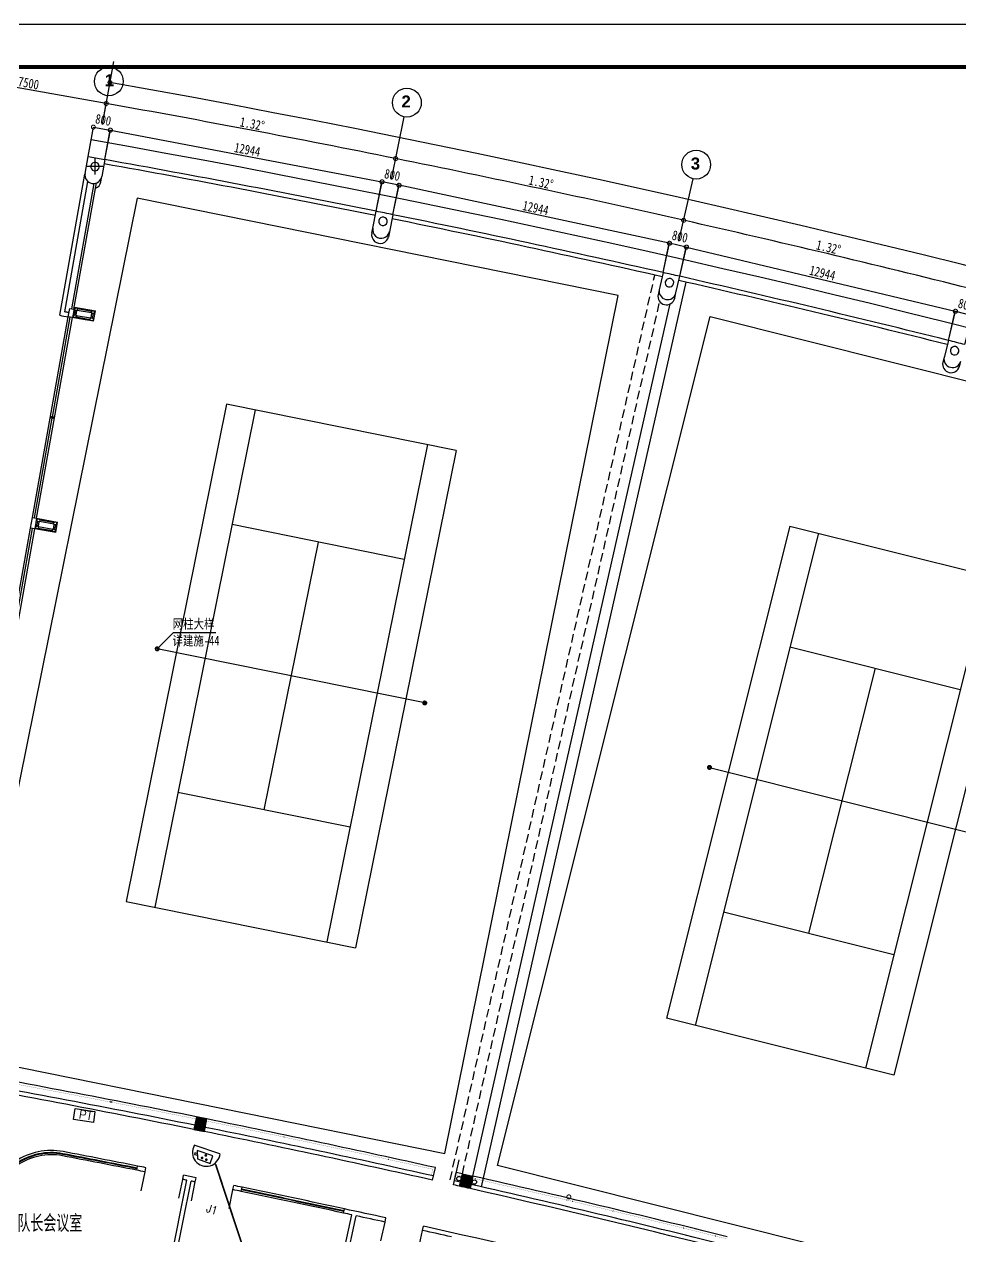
# Model space of a CAD drawing. Extents: x 23317406 to 24383751, y 42324270 to 43451021.
# Drawn here: x 23951936 to 23995823, y 43394221 to 43451021 of the extents above; entities that cross this region are included whole.
import ezdxf

# ---------------------------------------------------------------- set-up
doc = ezdxf.new("R2010")
doc.units = 0
doc.header["$MEASUREMENT"] = 0
doc.linetypes.add('DASHED', pattern=[0.75, 0.5, -0.25])
doc.linetypes.add('T-BW-SF$0$DOT2', pattern=[3.175, 0, -3.175])
doc.layers.get('0').update_dxf_attribs({"linetype": 'CONTINUOUS'})
doc.layers.get('DEFPOINTS').update_dxf_attribs({"linetype": 'CONTINUOUS'})
for name, color, linetype in [('FRAME', 7, 'CONTINUOUS'), ('WZ', 7, 'CONTINUOUS'), ('场地', 5, 'CONTINUOUS'), ('墙', 7, 'CONTINUOUS'), ('散水', 9, 'CONTINUOUS'), ('柱填充', 8, 'CONTINUOUS'), ('柱形', 7, 'CONTINUOUS'), ('标注', 7, 'CONTINUOUS'), ('汉字', 7, 'CONTINUOUS'), ('监控管线', 11, 'CONTINUOUS'), ('监控设备', 1, 'CONTINUOUS'), ('辅助件', 9, 'CONTINUOUS'), ('钢', 4, 'CONTINUOUS'), ('门禁管线', 6, 'CONTINUOUS'), ('门窗', 7, 'CONTINUOUS')]:
    doc.layers.add(name, color=color, linetype=linetype)
doc.styles.add('HZ', font='txt.shx', dxfattribs={"bigfont": 'hztxt.shx'})
doc.styles.add('HZTXT', font='txt', dxfattribs={"width": 0.9, "bigfont": 'HZTXT'})
doc.styles.add('KSHZ', font='ROMANS.shx', dxfattribs={"height": 800, "bigfont": 'dfhz.shx'})
doc.styles.add('Q1', font='SimSun.ttf', dxfattribs={"width": 0.8, "height": 450})
doc.styles.add('Q200', font='SimSun.ttf', dxfattribs={"width": 0.8, "height": 450})
doc.styles.add('T-SG-01$0$Arial', font='ARIALBD.TTF')
doc.linetypes.add('BATTING', pattern='A,0.00254,-2.54,[134,ltypeshp.shx,S=2.54,R=0,X=-2.54,Y=0],-5.08,[134,ltypeshp.shx,S=2.54,R=180,X=2.54,Y=0],-2.54', length=10.16254)
doc.dimstyles.new('Q2', dxfattribs={"dimscale": 150, "dimtxt": 2.5, "dimasz": 2.5, "dimexe": 0, "dimexo": 0, "dimgap": 0.5, "dimtad": 1, "dimdec": 4, "dimdsep": 46, "dimtxsty": 'Q200', "dimblk1": 'DOTSMALL', "dimblk2": 'DOTSMALL', "dimsah": 1, "dimcen": 2.5, "dimadec": 0, "dimazin": 0, "dimtfac": 1, "dimtdec": 3, "dimtmove": 2, "dimatfit": 3, "dimldrblk": 'DOTSMALL', "dimfxl": 1, "dimtolj": 1, "dimtzin": 10, "dimarcsym": 0})

# ---------------------------------------------------------------- blocks, each defined once
blk = doc.blocks.new('_DOTSMALL')
at = {"color": 0, "linetype": 'ByBlock', "const_width": 0.5}
blk.add_lwpolyline([(-0.0625, 0, 1), (0.0625, 0, 1)], format="xyb", close=True, dxfattribs=at)
blk = doc.blocks.new('*D79')
at = {"color": 0, "linetype": 'ByBlock'}
blk.add_arc((23850579, 42857443), 599173, 75.92798, 77.24798, dxfattribs=at)
at = {"layer": 'DEFPOINTS', "color": 0, "linetype": 'ByBlock'}
for p in [(23983056, 43442812), (23982614, 43440861), (23996749, 43440575), (23991795, 43439736), (23996019, 43437665)]:
    blk.add_point(p, dxfattribs=at)
at = {"color": 0, "linetype": 'ByBlock', "xscale": 375, "yscale": 375, "zscale": 375}
for p, rotation in [((23982835, 43441836), 167.2479804353925), ((23996262, 43438635), 345.9279804354297)]:
    blk.add_blockref('_DOTSMALL', p, dxfattribs=dict(at, rotation=rotation))
at = {"color": 0, "linetype": 'ByBlock', "insert": (23989627, 43440566), "char_height": 450, "attachment_point": 5, "rotation": 346.588, "style": 'Q200'}
blk.add_mtext('\\A1;1.32°', dxfattribs=at)
blk = doc.blocks.new('*D78')
at = {"color": 0, "linetype": 'ByBlock'}
blk.add_arc((23850579, 42857443), 599173, 77.24798, 78.56798, dxfattribs=at)
at = {"layer": 'DEFPOINTS', "color": 0, "linetype": 'ByBlock'}
for p in [(23969734, 43446688), (23969139, 43443748), (23978343, 43442835), (23983056, 43442812), (23982614, 43440861)]:
    blk.add_point(p, dxfattribs=at)
at = {"color": 0, "linetype": 'ByBlock', "xscale": 375, "yscale": 375, "zscale": 375}
for p, rotation in [((23969338, 43444728), 168.5679804356197), ((23982835, 43441836), 347.2479804356426)]:
    blk.add_blockref('_DOTSMALL', p, dxfattribs=dict(at, rotation=rotation))
at = {"color": 0, "linetype": 'ByBlock', "insert": (23976158, 43443614), "char_height": 450, "attachment_point": 5, "rotation": 347.908, "style": 'Q200'}
blk.add_mtext('\\A1;1.32°', dxfattribs=at)
blk = doc.blocks.new('*D77')
at = {"color": 0, "linetype": 'ByBlock'}
blk.add_arc((23850579, 42857443), 599173, 78.56798, 79.88798, dxfattribs=at)
at = {"layer": 'DEFPOINTS', "color": 0, "linetype": 'ByBlock'}
for p in [(23955953, 43448292), (23969734, 43446688), (23955602, 43446323), (23964824, 43445623), (23969139, 43443748)]:
    blk.add_point(p, dxfattribs=at)
at = {"color": 0, "linetype": 'ByBlock', "xscale": 375, "yscale": 375, "zscale": 375}
for p, rotation in [((23955777, 43447308), 169.8879804351363), ((23969338, 43444728), 348.5679804352479)]:
    blk.add_blockref('_DOTSMALL', p, dxfattribs=dict(at, rotation=rotation))
at = {"color": 0, "linetype": 'ByBlock', "insert": (23962621, 43446352), "char_height": 450, "attachment_point": 5, "rotation": 349.228, "style": 'Q200'}
blk.add_mtext('\\A1;1.32°', dxfattribs=at)
blk = doc.blocks.new('*D76')
at = {"color": 0, "linetype": 'ByBlock'}
blk.add_arc((23850579, 42857443), 600173, 68.00798, 79.88798, dxfattribs=at)
at = {"layer": 'DEFPOINTS', "color": 0, "linetype": 'ByBlock'}
for p in [(23956128, 43449277), (23955602, 43446323), (24036361, 43428137), (24075704, 43414872), (24074581, 43412090)]:
    blk.add_point(p, dxfattribs=at)
at = {"color": 0, "linetype": 'ByBlock', "xscale": 375, "yscale": 375, "zscale": 375}
for p, rotation in [((23955953, 43448292), 169.8879804353845), ((24075330, 43413944), 338.0079804355908)]:
    blk.add_blockref('_DOTSMALL', p, dxfattribs=dict(at, rotation=rotation))
at = {"color": 0, "linetype": 'ByBlock', "insert": (24016615, 43434503), "char_height": 450, "attachment_point": 5, "rotation": 343.948, "style": 'Q200'}
blk.add_mtext('\\A1;11.88°', dxfattribs=at)
blk = doc.blocks.new('*D53')
at = {"color": 0, "linetype": 'ByBlock'}
for p, q in [((23948218, 43447640), (23948394, 43448625)), ((23955777, 43447308), (23948394, 43448625)), ((23955602, 43446323), (23955777, 43447308))]:
    blk.add_line(p, q, dxfattribs=at)
at = {"layer": 'DEFPOINTS', "color": 0, "linetype": 'ByBlock'}
for p in [(23948394, 43448625), (23948218, 43447640), (23955602, 43446323)]:
    blk.add_point(p, dxfattribs=at)
at = {"color": 0, "linetype": 'ByBlock', "xscale": 375, "yscale": 375, "zscale": 375}
for p, rotation in [((23948394, 43448625), 169.8879804354521), ((23955777, 43447308), 349.8879804354521)]:
    blk.add_blockref('_DOTSMALL', p, dxfattribs=dict(at, rotation=rotation))
at = {"color": 0, "linetype": 'ByBlock', "insert": (23952138, 43448262), "char_height": 450, "attachment_point": 5, "rotation": 349.888, "style": 'Q200'}
blk.add_mtext('\\A1;7500', dxfattribs=at)
blk = doc.blocks.new('M100')
at = {"layer": '门窗'}
blk.add_line((0, 1000), (0, 0), dxfattribs=at)
blk = doc.blocks.new('A$C47E739BA')
at = {"layer": '门窗', "yscale": 0.9, "zscale": 0.9}
for p, xscale, rotation in [((176, 1235), -0.9, 168.7031675061246), ((1941, 882), 0.9, 168.6825286607848)]:
    blk.add_blockref('M100', p, dxfattribs=dict(at, xscale=xscale, rotation=rotation))
blk = doc.blocks.new('A$C66B66A08')
at = {"layer": '门窗', "yscale": 0.9, "zscale": 0.9}
for p, xscale, rotation in [((195, 1268), -0.9, 167.5069489461054), ((1952, 879), 0.9, 167.4863101007656)]:
    blk.add_blockref('M100', p, dxfattribs=dict(at, xscale=xscale, rotation=rotation))
blk = doc.blocks.new('*D43')
at = {"color": 0, "linetype": 'ByBlock'}
for p, q in [((23954927, 43444819), (23955174, 43446202)), ((23955174, 43446202), (23955962, 43446062)), ((23955715, 43444678), (23955962, 43446062))]:
    blk.add_line(p, q, dxfattribs=at)
at = {"layer": 'DEFPOINTS', "color": 0, "linetype": 'ByBlock'}
for p in [(23955962, 43446062), (23954927, 43444819), (23955715, 43444678)]:
    blk.add_point(p, dxfattribs=at)
at = {"color": 0, "linetype": 'ByBlock', "xscale": 375, "yscale": 375, "zscale": 375}
for p, rotation in [((23955174, 43446202), 169.8783762802182), ((23955962, 43446062), 349.8783762802183)]:
    blk.add_blockref('_DOTSMALL', p, dxfattribs=dict(at, rotation=rotation))
at = {"color": 0, "linetype": 'ByBlock', "insert": (23955640, 43446538), "char_height": 450, "attachment_point": 5, "rotation": 349.8784, "style": 'Q200'}
blk.add_mtext('\\A1;800', dxfattribs=at)
blk = doc.blocks.new('*D42')
at = {"color": 0, "linetype": 'ByBlock'}
for p, q in [((23955715, 43444678), (23955977, 43446059)), ((23955977, 43446059), (23968693, 43443640)), ((23968431, 43442259), (23968693, 43443640))]:
    blk.add_line(p, q, dxfattribs=at)
at = {"layer": 'DEFPOINTS', "color": 0, "linetype": 'ByBlock'}
for p in [(23955715, 43444678), (23968693, 43443640), (23968431, 43442259)]:
    blk.add_point(p, dxfattribs=at)
at = {"color": 0, "linetype": 'ByBlock', "xscale": 375, "yscale": 375, "zscale": 375}
for p, rotation in [((23955977, 43446059), 169.2281256131461), ((23968693, 43443640), 349.2281256131461)]:
    blk.add_blockref('_DOTSMALL', p, dxfattribs=dict(at, rotation=rotation))
at = {"color": 0, "linetype": 'ByBlock', "insert": (23962391, 43445144), "char_height": 450, "attachment_point": 5, "rotation": 349.2281, "style": 'Q200'}
blk.add_mtext('\\A1;12944', dxfattribs=at)
blk = doc.blocks.new('*D41')
at = {"color": 0, "linetype": 'ByBlock'}
for p, q in [((23968431, 43442259), (23968709, 43443637)), ((23969493, 43443478), (23968709, 43443637)), ((23969215, 43442100), (23969493, 43443478))]:
    blk.add_line(p, q, dxfattribs=at)
at = {"layer": 'DEFPOINTS', "color": 0, "linetype": 'ByBlock'}
for p in [(23968709, 43443637), (23968431, 43442259), (23969215, 43442100)]:
    blk.add_point(p, dxfattribs=at)
at = {"color": 0, "linetype": 'ByBlock', "xscale": 375, "yscale": 375, "zscale": 375}
for p, rotation in [((23968709, 43443637), 168.577543498092), ((23969493, 43443478), 348.577543498092)]:
    blk.add_blockref('_DOTSMALL', p, dxfattribs=dict(at, rotation=rotation))
at = {"color": 0, "linetype": 'ByBlock', "insert": (23969183, 43443962), "char_height": 450, "attachment_point": 5, "rotation": 348.5775, "style": 'Q200'}
blk.add_mtext('\\A1;800', dxfattribs=at)
blk = doc.blocks.new('*D40')
at = {"color": 0, "linetype": 'ByBlock'}
for p, q in [((23981871, 43439389), (23982181, 43440760)), ((23982961, 43440583), (23982181, 43440760)), ((23982651, 43439212), (23982961, 43440583))]:
    blk.add_line(p, q, dxfattribs=at)
at = {"layer": 'DEFPOINTS', "color": 0, "linetype": 'ByBlock'}
for p in [(23982181, 43440760), (23981871, 43439389), (23982651, 43439212)]:
    blk.add_point(p, dxfattribs=at)
at = {"color": 0, "linetype": 'ByBlock', "xscale": 375, "yscale": 375, "zscale": 375}
for p, rotation in [((23982181, 43440760), 167.2575845904069), ((23982961, 43440583), 347.2575845904069)]:
    blk.add_blockref('_DOTSMALL', p, dxfattribs=dict(at, rotation=rotation))
at = {"color": 0, "linetype": 'ByBlock', "insert": (23982662, 43441074), "char_height": 450, "attachment_point": 5, "rotation": 347.2576, "style": 'Q200'}
blk.add_mtext('\\A1;800', dxfattribs=at)
blk = doc.blocks.new('*D39')
at = {"color": 0, "linetype": 'ByBlock'}
for p, q in [((23969214, 43442101), (23969508, 43443475)), ((23982166, 43440763), (23969508, 43443475)), ((23981871, 43439389), (23982166, 43440763))]:
    blk.add_line(p, q, dxfattribs=at)
at = {"layer": 'DEFPOINTS', "color": 0, "linetype": 'ByBlock'}
for p in [(23969508, 43443475), (23969214, 43442101), (23981871, 43439389)]:
    blk.add_point(p, dxfattribs=at)
at = {"color": 0, "linetype": 'ByBlock', "xscale": 375, "yscale": 375, "zscale": 375}
for p, rotation in [((23969508, 43443475), 167.9078352578401), ((23982166, 43440763), 347.9078352578401)]:
    blk.add_blockref('_DOTSMALL', p, dxfattribs=dict(at, rotation=rotation))
at = {"color": 0, "linetype": 'ByBlock', "insert": (23975900, 43442413), "char_height": 450, "attachment_point": 5, "rotation": 347.9078, "style": 'Q200'}
blk.add_mtext('\\A1;12944', dxfattribs=at)
blk = doc.blocks.new('*D38')
at = {"color": 0, "linetype": 'ByBlock'}
for p, q in [((23982651, 43439212), (23982977, 43440580)), ((23982977, 43440580), (23995568, 43437577)), ((23995242, 43436210), (23995568, 43437577))]:
    blk.add_line(p, q, dxfattribs=at)
at = {"layer": 'DEFPOINTS', "color": 0, "linetype": 'ByBlock'}
for p in [(23982651, 43439212), (23995568, 43437577), (23995242, 43436210)]:
    blk.add_point(p, dxfattribs=at)
at = {"color": 0, "linetype": 'ByBlock', "xscale": 375, "yscale": 375, "zscale": 375}
for p, rotation in [((23982977, 43440580), 166.5879804240875), ((23995568, 43437577), 346.5879804240875)]:
    blk.add_blockref('_DOTSMALL', p, dxfattribs=dict(at, rotation=rotation))
at = {"color": 0, "linetype": 'ByBlock', "insert": (23989342, 43439370), "char_height": 450, "attachment_point": 5, "rotation": 346.588, "style": 'Q200'}
blk.add_mtext('\\A1;12944', dxfattribs=at)
blk = doc.blocks.new('*D37')
at = {"color": 0, "linetype": 'ByBlock'}
for p, q in [((23995242, 43436210), (23995583, 43437574)), ((23995583, 43437574), (23996359, 43437379)), ((23996018, 43436016), (23996359, 43437379))]:
    blk.add_line(p, q, dxfattribs=at)
at = {"layer": 'DEFPOINTS', "color": 0, "linetype": 'ByBlock'}
for p in [(23996359, 43437379), (23995242, 43436210), (23996018, 43436016)]:
    blk.add_point(p, dxfattribs=at)
at = {"color": 0, "linetype": 'ByBlock', "xscale": 375, "yscale": 375, "zscale": 375}
for p, rotation in [((23995583, 43437574), 165.9279804354741), ((23996359, 43437379), 345.9279804354741)]:
    blk.add_blockref('_DOTSMALL', p, dxfattribs=dict(at, rotation=rotation))
at = {"color": 0, "linetype": 'ByBlock', "insert": (23996072, 43437877), "char_height": 450, "attachment_point": 5, "rotation": 345.928, "style": 'Q200'}
blk.add_mtext('\\A1;800', dxfattribs=at)
blk = doc.blocks.new('A$C55291F3B')
at = {"layer": 'WZ'}
for p, q in [((1282, 582), (78, 983)), ((111, 632), (96, 555)), ((223, 601), (111, 632)), ((219, 743), (228, 340)), ((952, 486), (219, 743)), ((96, 555), (227, 520)), ((228, 340), (834, 122)), ((834, 122), (957, 487))]:
    blk.add_line(p, q, dxfattribs=at)
at = {"layer": 'WZ', "const_width": 63.8}
for points in [[(655, 500, 1), (592, 512, 1)], [(480, 384, 1), (417, 395, 1)], [(680, 300, 1), (616, 311, 1)]]:
    blk.add_lwpolyline(points, format="xyb", close=True, dxfattribs=at)
at = {"layer": 'WZ'}
blk.add_arc((644, 646), 650, 149.9091, 354.3172, dxfattribs=at)
blk = doc.blocks.new('A$C62181696')
at = {"layer": '监控管线'}
blk.add_lwpolyline([(0, 519), (936, 519), (936, 3), (0, 3)], close=True, dxfattribs=at)
at = {"layer": '门禁管线', "color": 6, "style": 'HZ'}
blk.add_text('PT', height=400, rotation=359.4412, dxfattribs=at).set_placement((206, 91, -121))
blk = doc.blocks.new('A$C28D63360')
at = {"layer": '监控管线'}
blk.add_blockref('A$C62181696', (0, 0), dxfattribs=at)

msp = doc.modelspace()

# ---------------------------------------------------------------- hatches: boundary and pattern name
at = {"layer": '柱填充'}
for points in [[(23960376.0754, 43399149.94232), (23960494.97113, 43399738.04419), (23960004.88532, 43399837.1194), (23959885.98959, 43399249.01754)], [(23972338.21967, 43396587.22347), (23972825.88078, 43396476.83035), (23972958.34708, 43397062.02491), (23972470.68597, 43397172.41803)]]:
    msp.add_hatch(color=256, dxfattribs=at).paths.add_polyline_path(points)

# ---------------------------------------------------------------- linework, layer by layer
for p, q in [((23955601.70329, 43446323.45964), (23956128.42305, 43449276.85875)), ((23969139.4746, 43443747.84277), (23969734.09, 43446688.32445)), ((23955625.55679, 43444354.5269), (23954875.55679, 43444354.5269)), ((23955250.55679, 43444729.5269), (23955250.55679, 43443979.5269)), ((23982614.32068, 43440861.04912), (23983276.51612, 43443787.05274))]:
    msp.add_line(p, q)
at = {"color": 2}
for centre in [(23955899.20403, 43448345.09657), (23969867.87846, 43447349.93283), (23983425.51009, 43444445.40356)]:
    msp.add_circle(centre, 675, dxfattribs=at)
at = {"layer": 'DEFPOINTS', "color": 0, "linetype": 'ByBlock'}
msp.add_point((23962439.82783, 43443026.83303), dxfattribs=at)
at = {"layer": 'FRAME'}
msp.add_lwpolyline([(23899660.94955, 43282820.72709), (23899660.94955, 43451020.72709), (24137460.94955, 43451020.72709), (24137460.94955, 43282820.72709)], close=True, dxfattribs=at)
at = {"layer": 'FRAME', "const_width": 180}
msp.add_lwpolyline([(23904660.94955, 43284820.72709), (23904660.94955, 43449020.72709), (24135460.94955, 43449020.72709), (24135460.94955, 43284820.72709)], close=True, dxfattribs=at)
at = {"layer": '场地'}
for p, q in [((23957228.68168, 43442866.31797), (23949102.27131, 43402679.73496)), ((23979772.37459, 43438307.59996), (23957228.68168, 43442866.31797)), ((23971645.96422, 43398121.01695), (23979772.37459, 43438307.59996)), ((23974111.08733, 43397563.1252), (23984079.88247, 43437332.75083)), ((23984079.88247, 43437332.75083), (24006389.67247, 43431740.4999)), ((23961416.56521, 43433230.08043), (23956705.22925, 43409931.66388)), ((23962759.38518, 43432958.5394), (23958048.04922, 43409660.12285)), ((23972168.92657, 43431055.77014), (23961416.56521, 43433230.08043)), ((23970826.1066, 43431327.31117), (23966114.77064, 43408028.89463)), ((23972168.92657, 43431055.77014), (23967457.59061, 43407757.3536)), ((23969738.95146, 43425951.13049), (23961672.23004, 43427582.35872)), ((23987819.95736, 43427513.72352), (23982040.48759, 43404457.04056)), ((23989148.84485, 43427180.61988), (23983369.37508, 43404123.93692)), ((23987819.95736, 43427513.72352), (23998460.7572, 43424846.46296)), ((23965705.59075, 43426766.7446), (23963168.56507, 43414220.68942)), ((23997131.86971, 43425179.56661), (23991352.39993, 43402122.88365)), ((23998460.7572, 43424846.46296), (23992681.28742, 43401789.78)), ((23970705.2047, 43419226.1952), (23958168.95112, 43421761.23882)), ((23987815.21457, 43421860.21996), (23995798.23943, 43419859.16669)), ((23991806.727, 43420859.69332), (23988694.51778, 43408443.8102)), ((23984047.53078, 43416206.64066), (23996453.714, 43413096.86286)), ((23967201.92578, 43413405.07531), (23959135.20436, 43415036.30353)), ((23956705.22925, 43409931.66388), (23967457.59061, 43407757.3536)), ((23984703.00536, 43409444.33683), (23992686.03021, 43407443.28356)), ((23992681.28742, 43401789.78), (23982040.48759, 43404457.04056)), ((23949102.27131, 43402679.73496), (23971645.47414, 43398121.11605)), ((23996420.87732, 43391970.87426), (23974111.57232, 43397563.00363))]:
    msp.add_line(p, q, dxfattribs=at)
at = {"layer": '墙'}
for p, q in [((23953601.39764, 43437385.68795), (23954781.98369, 43444005.41645)), ((23953833.42345, 43437547.56687), (23954922.60207, 43443654.75977)), ((23954163.87801, 43437691.78818), (23955210.8909, 43443562.55127)), ((23954262.32465, 43437674.23086), (23955316.56531, 43443585.52123)), ((23957204.28301, 43397337.01784), (23957243.03326, 43397533.22798)), ((23957596.60384, 43397259.38886), (23957635.49667, 43397455.57079)), ((23959361.34815, 43396906.53052), (23959400.88233, 43397102.58421)), ((23971070.09694, 43396872.04506), (23971200.89474, 43397457.61481)), ((23972045.67245, 43396653.20571), (23972177.52928, 43397238.53791)), ((23958308.65181, 43390691.97435), (23959557.34123, 43396866.97152)), ((23958504.68171, 43390652.32239), (23959753.37334, 43396827.33049)), ((23959949.33762, 43396787.62905), (23959989.08549, 43396983.63953)), ((23961712.5266, 43396427.0793), (23961752.91525, 43396622.95874)), ((23962104.18497, 43396346.17435), (23962144.71595, 43396542.02439)), ((23966900.52581, 43395331.27621), (23966942.7999, 43395526.75741)), ((23965444.72222, 43386744.84662), (23967291.36875, 43395246.60521)), ((23966595.32694, 43391099.85631), (23967486.81148, 43395204.15356)), ((23968843.16506, 43394907.49282), (23968886.14515, 43395102.82001)), ((23970600.15569, 43394517.86892), (23970643.7743, 43394713.05451))]:
    msp.add_line(p, q, dxfattribs=at)
for points in [[(23954785.75928, 43444031.55082), (23954926.99954, 43444818.54275), (23955714.57264, 43444678.08415), (23955574.21758, 43443891.09165)], [(23968272.19621, 43441474.90647), (23968430.79542, 43442259.20851)], [(23969214.92387, 43442100.64441), (23969051.13005, 43441290.65409)], [(23981871.11231, 43439389.23165), (23981688.70219, 43438583.22961)], [(23982474.7547, 43438432.20539), (23982651.37981, 43439212.64563)], [(23995241.75077, 43436210.41037), (23995040.82232, 43435408.82413)]]:
    msp.add_lwpolyline(points, dxfattribs=at)
msp.add_lwpolyline([(23982651.28359, 43439212.22113, 0.0001676242), (23981871.01596, 43439388.80658, 0.0003352484)], format="xyb", dxfattribs=at)
for centre, radius, start, end in [((23850578.58196, 42857442.58139), 596372.67138, 78.6063681064, 79.84955091881), ((23850578.58196, 42857442.58139), 596572.67138, 78.6063552003, 79.84956381081), ((23955179.54577, 43443961.32124), 400, 169.88793859, 349.88793859), ((23850578.58196, 42857442.58139), 596572.67138, 78.52952197042, 78.60635523692), ((23850578.58196, 42857442.58139), 596572.67138, 77.28639706011, 78.52952197042), ((23968665.14918, 43441395.62442), 400, 168.567980435, 348.567980436), ((23850578.58196, 42857442.58139), 596372.67138, 77.2864099521, 78.52950907304), ((23850578.58196, 42857442.58139), 596572.67138, 75.96639706003, 77.20956378814), ((23982083.8102, 43438520.86249), 400, 167.24793859, 347.24793859), ((23850578.58196, 42857442.58139), 596372.67138, 75.9664099521, 77.20955091874), ((23882287.4768, 43035501.49576), 408362.41964, 79.8815204437, 79.9095816844), ((24269046.64925, 45209633.67165), 1800102.39222, 259.90752675408, 259.92025842662), ((23850578.58196, 42857442.58139), 596572.67138, 75.88956380217, 75.96639706867), ((23995434.38883, 43435337.37202), 400, 165.927980435, 345.927980435), ((23850578.58196, 42857442.58139), 552922.67138, 78.5938878522, 79.8620602055), ((23850578.58196, 42857442.58139), 553322.67138, 78.5938878522, 79.8620602055), ((23850578.58196, 42857442.58139), 552722.67138, 78.5938962625, 79.8620586455), ((23850578.58196, 42857442.58139), 552922.67138, 77.408624861, 78.542076103), ((23850578.58196, 42857442.58139), 553322.67138, 77.408624861, 78.542076103), ((23850578.58196, 42857442.58139), 552722.67138, 77.408624861, 78.5426246497), ((23850578.58196, 42857442.58139), 550322.67138, 78.7865784825, 78.8282161457), ((23850578.58196, 42857442.58139), 550522.67138, 78.7865784825, 78.8282161457), ((23850578.58196, 42857442.58139), 550522.67138, 78.5367521904, 78.5992086805), ((23850578.58196, 42857442.58139), 553322.67138, 77.2738847678, 77.3049826078), ((23850578.58196, 42857442.58139), 553322.67138, 75.9538847678, 77.2220730186), ((23850578.58196, 42857442.58139), 550322.67138, 78.5783917419, 78.5992086805), ((23850578.58196, 42857442.58139), 550322.67138, 78.5367521904, 78.557569129), ((23850578.58196, 42857442.58139), 550522.67138, 78.3077447252, 78.3493823884), ((23850578.58196, 42857442.58139), 552722.67138, 77.2220646083, 77.3049826078), ((23850578.58196, 42857442.58139), 552922.67138, 77.2738847678, 77.3049826078), ((23850578.58196, 42857442.58139), 552922.67138, 75.9538847678, 77.2220730186), ((23850578.58196, 42857442.58139), 550322.67138, 78.3077447251, 78.3493823884), ((23850578.58196, 42857442.58139), 552722.67138, 74.768624861, 77.2220646083), ((23850578.58196, 42857442.58139), 550522.67138, 77.590313713, 77.7973245206), ((23850578.58196, 42857442.58139), 550322.67138, 77.7556887454, 77.7973245206), ((23850578.58196, 42857442.58139), 550322.67138, 77.590313713, 77.7348661325), ((23850578.58196, 42857442.58139), 550322.67138, 77.2583917419, 77.4029441614), ((23850578.58196, 42857442.58139), 550522.67138, 75.3235079827, 77.4029441614)]:
    msp.add_arc(centre, radius, start, end, dxfattribs=at)
at = {"layer": '散水'}
msp.add_line((23954926.99954, 43444818.54275), (23955067.43463, 43445605.98401), dxfattribs=at)
msp.add_arc((23850578.58196, 42857442.58139), 597372.67138, 69.0155238545, 79.92634562127, dxfattribs=at)
at = {"layer": '柱填充', "linetype": 'T-BW-SF$0$DOT2', "ltscale": 10}
for p, q in [((23971016.09927, 43397089.02579), (23971081.49817, 43397381.81067)), ((23972187.17811, 43396826.33149), (23972253.10652, 43397118.99759))]:
    msp.add_line(p, q, dxfattribs=at)
for start, end in [(78.5938878522, 79.8620602055), (77.4189815913, 78.542076103), (77.2738847678, 77.2946258775), (75.9538847678, 77.2220730186)]:
    msp.add_arc((23850578.58196, 42857442.58139), 553222.67138, start, end, dxfattribs=at)
at = {"layer": '柱形'}
for p, q in [((23953995.13814, 43437315.65065), (23954065.52306, 43437709.40941)), ((23954065.52306, 43437709.40941), (23954266.23454, 43437673.53196)), ((23954283.79187, 43437771.9786), (23954196.00523, 43437279.74538)), ((23954283.79187, 43437771.9786), (23955268.63981, 43437595.93567)), ((23954323.08582, 43437622.09002), (23954284.67803, 43437406.73163)), ((23954391.99846, 43437609.79989), (23954353.59068, 43437394.4415)), ((23954421.70291, 43437630.50401), (23955090.1564, 43437511.01703)), ((23954434.02027, 43437699.4118), (23955102.47376, 43437579.92481)), ((23955071.92635, 43437266.08348), (23955110.78028, 43437481.36228)), ((23955140.81339, 43437253.65061), (23955179.66731, 43437468.92941)), ((23955179.83351, 43437103.88471), (23955268.63981, 43437595.93567)), ((23954881.09535, 43437157.28457), (23953995.13814, 43437315.65065)), ((23955179.83351, 43437103.88471), (23954196.00523, 43437279.74538)), ((23955029.76812, 43437176.42238), (23954362.008, 43437295.78542)), ((23955042.08548, 43437245.33016), (23954374.32536, 43437364.69321)), ((23952230.71072, 43427421.78314), (23952318.49735, 43427914.01636)), ((23952318.49735, 43427914.01636), (23952515.37675, 43427878.82389)), ((23952515.37675, 43427878.82389), (23952427.59012, 43427386.59067)), ((23952515.37675, 43427878.82389), (23953500.22469, 43427702.78096)), ((23952653.2878, 43427737.34931), (23953321.74128, 43427617.86232)), ((23952665.60516, 43427806.25709), (23953334.05865, 43427686.7701)), ((23952427.59012, 43427386.59067), (23952230.71072, 43427421.78314)), ((23953411.4184, 43427210.73), (23952427.59012, 43427386.59067)), ((23952554.6707, 43427728.93531), (23952516.26292, 43427513.57692)), ((23952623.58335, 43427716.64518), (23952585.17556, 43427501.28679)), ((23953261.35301, 43427283.26767), (23952593.59289, 43427402.63071)), ((23953273.67037, 43427352.17545), (23952605.91025, 43427471.5385)), ((23953303.51124, 43427372.92877), (23953342.36516, 43427588.20757)), ((23953372.39827, 43427360.4959), (23953411.2522, 43427575.77471)), ((23953411.4184, 43427210.73), (23953500.22469, 43427702.78096)), ((23960004.88532, 43399837.1194), (23959885.98959, 43399249.01754)), ((23960494.97113, 43399738.04419), (23960004.88532, 43399837.1194)), ((23960376.0754, 43399149.94232), (23960494.97113, 43399738.04419)), ((23959885.98959, 43399249.01754), (23960376.0754, 43399149.94232)), ((23972338.21967, 43396587.22347), (23972470.68597, 43397172.41803)), ((23972470.68597, 43397172.41803), (23972958.34708, 43397062.02491)), ((23972958.34708, 43397062.02491), (23972825.88078, 43396476.83035)), ((23972343.47806, 43396586.03311), (23972338.21967, 43396587.22347))]:
    msp.add_line(p, q, dxfattribs=at)
for centre in [(23954308.38319, 43437340.94942), (23954368.1857, 43437675.62505), (23955155.99097, 43437534.80377), (23955095.60269, 43437200.20912), (23952599.77059, 43427782.47035), (23952540.07568, 43427447.75175), (23953327.18758, 43427307.05441), (23953387.57586, 43427641.64906)]:
    msp.add_circle(centre, 70, dxfattribs=at)
at = {"layer": '柱形', "linetype": 'DASHED'}
for centre, radius in [((23958168.95112, 43421761.23882), 80), ((23958168.95112, 43421761.23882), 50), ((23970705.2047, 43419226.1952), 80), ((23970705.2047, 43419226.1952), 50), ((23984047.53078, 43416206.64066), 80), ((23984047.53078, 43416206.64066), 50)]:
    msp.add_circle(centre, radius, dxfattribs=at)
at = {"layer": '柱形'}
for centre, start, end in [((23955250.55679, 43444354.5269), 79.887980435, 259.887980435), ((23955250.55679, 43444354.5269), 259.887980435, 79.887980435), ((23968743.57759, 43441787.86223), 78.567980435, 258.567980435), ((23968743.57759, 43441787.86223), 78.567980435, 258.567980435), ((23968743.57759, 43441787.86223), 258.567980435, 78.567980435), ((23968743.57759, 43441787.86223), 258.567980435, 78.567980435), ((23982172.85705, 43438910.38004), 77.247980435, 257.247980436), ((23982172.85705, 43438910.38004), 77.247980435, 257.247980436), ((23982172.85705, 43438910.38004), 257.247980436, 77.247980435), ((23982172.85705, 43438910.38004), 257.247980436, 77.247980435), ((23995532.80716, 43435724.62909), 75.927980435, 255.927980435), ((23995532.80716, 43435724.62909), 75.927980435, 255.927980435), ((23995532.80716, 43435724.62909), 255.927980435, 75.927980435), ((23995532.80716, 43435724.62909), 255.927980435, 75.927980435)]:
    msp.add_arc(centre, 200, start, end, dxfattribs=at)
at = {"layer": '汉字', "color": 0}
for p in [(23958168.95112, 43421761.23882), (23960918.95112, 43422513.00612)]:
    msp.add_line(p, (23958920.71842, 43422513.00612), dxfattribs=at)
at = {"layer": '监控管线', "const_width": 80}
msp.add_lwpolyline([(23960900.42911, 43397623.69294), (23965119.94213, 43384836.17578)], dxfattribs=at)
at = {"layer": '辅助件', "linetype": 'DASHED', "ltscale": 800}
for p, q in [((23971894.59292, 43396892.2139), (23981485.39841, 43439270.53584)), ((23972470.64715, 43397172.39821), (23981716.64336, 43438027.13189))]:
    msp.add_line(p, q, dxfattribs=at)
at = {"layer": '辅助件', "ltscale": 300}
for p, q in [((23973357.59473, 43396561.11617), (23982948.40022, 43438939.43812)), ((23972958.31442, 43397062.0323), (23982204.4648, 43437917.4472))]:
    msp.add_line(p, q, dxfattribs=at)
at = {"layer": '钢'}
for p, q in [((23955530.28103, 43443644.73613), (23955574.15893, 43443890.76528)), ((23968222.66252, 43441229.95336), (23968272.19621, 43441474.90647)), ((23969051.13005, 43441290.6541), (23969003.10959, 43441053.18415)), ((23981688.70219, 43438583.22962), (23981635.22387, 43438346.92895)), ((23982419.59117, 43438188.45839), (23982474.7547, 43438432.20539)), ((23995040.82233, 43435408.82414), (23994981.91487, 43435173.81808)), ((23995762.42358, 43434997.32122), (23995823.18732, 43435239.73281))]:
    msp.add_line(p, q, dxfattribs=at)
for centre, start, end in [((23955136.0812, 43443715.1289), 289.960150381, 349.88793859), ((23968615.17112, 43441150.67131), 168.567980435, 348.567980436), ((23982029.05204, 43438276.93345), 167.24793859, 347.24793859), ((23995374.02616, 43435094.76909), 165.927980435, 345.927980435)]:
    msp.add_arc(centre, 400, start, end, dxfattribs=at)
at = {"layer": '门窗'}
for p, q in [((23952318.49735, 43427914.01636), (23953995.20803, 43437315.59236)), ((23952515.37675, 43427878.82389), (23954192.09535, 43437280.44428)), ((23950553.97229, 43418020.05152), (23952230.71072, 43427421.78314)), ((23950750.86557, 43417984.93687), (23952427.59012, 43427386.59067))]:
    msp.add_line(p, q, dxfattribs=at)
at = {"layer": '门窗', "linetype": 'BATTING', "ltscale": 5}
for p, q in [((23953259.68022, 43432621.81135), (23954093.64871, 43437298.00161)), ((23952416.93705, 43427896.42013), (23953250.90156, 43432572.58803)), ((23951495.16901, 43422727.92419), (23952329.15042, 43427404.1869))]:
    msp.add_line(p, q, dxfattribs=at)
at = {"layer": '门窗'}
for centre in [(23972307.21832, 43396948.32906), (23973032.51683, 43396780.85048)]:
    msp.add_circle(centre, 100, dxfattribs=at)
for centre, radius, start, end in [((23850578.58196, 42857442.58139), 584222.67138, 79.86836607143, 79.88798043542), ((23850578.58196, 42857442.58139), 584272.67138, 79.86836774996, 79.88798043542), ((23953198.34479, 43395262.49544), 3000, 79.19741712, 169.500890467), ((23850578.58196, 42857442.58139), 550522.67138, 78.8282161457, 79.1974171199), ((23953198.34479, 43395262.49544), 2900, 79.19741712, 169.500890467), ((23953198.34479, 43395262.49544), 2870, 79.19741712, 169.500890467), ((23953198.34479, 43395262.49544), 2800, 79.19741712, 169.500890467), ((23850578.58196, 42857442.58139), 550322.67138, 78.8282161457, 79.1974171199), ((23850578.58196, 42857442.58139), 550392.67138, 78.8282161457, 79.1974171199), ((23850578.58196, 42857442.58139), 550422.67138, 78.8282161457, 79.1974171199), ((23850578.58196, 42857442.58139), 550522.67138, 77.7973245206, 78.3077447251), ((23850578.58196, 42857442.58139), 550322.67138, 77.7973245206, 78.3077447251), ((23850578.58196, 42857442.58139), 550392.67138, 77.7973245206, 78.3077447251), ((23850578.58196, 42857442.58139), 550422.67138, 77.7973245206, 78.3077447251)]:
    msp.add_arc(centre, radius, start, end, dxfattribs=at)

# ---------------------------------------------------------------- block references
at = {"linetype": 'ByBlock', "xscale": -375, "yscale": 375, "zscale": 375}
for p in [(23958168.95112, 43421761.23882), (23970705.2047, 43419226.1952), (23984047.53078, 43416206.64066), (23977456.29335, 43396088.27436)]:
    msp.add_blockref('_DOTSMALL', p, dxfattribs=at)
at = {"layer": '监控管线', "rotation": 351.6448938911578}
msp.add_blockref('A$C28D63360', (23954248.76533, 43399710.32062), dxfattribs=at)
at = {"layer": '监控设备'}
msp.add_blockref('A$C55291F3B', (23959821.0206, 43397525.7052), dxfattribs=at)
at = {"layer": '门窗', "xscale": -1.000180889833868, "yscale": 1.000180889833868, "zscale": 1.000180889833868, "rotation": 347.3464405708369}
msp.add_blockref('M100', (23972089.62473, 43396848.31645), dxfattribs=at)
at = {"layer": '门窗'}
for name, p in [('A$C47E739BA', (23957420.3015, 43396023.9657)), ('A$C66B66A08', (23968648.47563, 43393639.17891))]:
    msp.add_blockref(name, p, dxfattribs=at)
at = {"layer": '门窗', "xscale": -1, "rotation": 337.1359608708381}
msp.add_blockref('A$C47E739BA', (23961394.95841, 43395220.22249), dxfattribs=at)

# ---------------------------------------------------------------- texts
at = {"color": 3, "style": 'T-SG-01$0$Arial'}
for s, p in [('1', (23955706.4038, 43448116.55705)), ('2', (23969613.08995, 43447121.39331)), ('3', (23983170.72158, 43444216.86404))]:
    msp.add_text(s, height=562.5, dxfattribs=at).set_placement(p)
at = {"layer": '汉字', "color": 0, "style": 'Q1', "width": 0.8}
for s, p in [('网柱大样', (23958888.39534, 43422707.72177)), ('详建施-44', (23958879.93027, 43421918.90848))]:
    msp.add_text(s, height=450, dxfattribs=at).set_placement(p)
at = {"layer": '汉字', "style": 'KSHZ', "width": 0.8}
msp.add_text('队长会议室', height=800, dxfattribs=at).set_placement((23951614.85983, 43394447.38775))
at = {"layer": '监控管线', "insert": (23960546.33491, 43395757.01445), "char_height": 375, "attachment_point": 1, "rotation": 342.394075832, "style": 'HZTXT'}
msp.add_mtext('{\\C2;J1}', dxfattribs=at)

# ---------------------------------------------------------------- dimensions: what is measured, and where the dimension line sits
at = {"layer": '标注'}
for base, line1, line2, picture, middle in [((24036361.09672, 43428136.97656), ((23955601.70329, 43446323.45964), (23956128.42305, 43449276.85875)), ((24074580.75686, 43412089.83003), (24075704.1892, 43414871.5381)), '*D76', (24016615.27058, 43434503.45089)), ((23964824.19396, 43445622.68159), ((23955601.70329, 43446323.45964), (23955952.8498, 43448292.39238)), ((23969139.4746, 43443747.84277), (23969734.09, 43446688.32445)), '*D77', (23962620.97834, 43446351.72985)), ((23978343.37455, 43442834.79854), ((23982614.32068, 43440861.04912), (23983055.78431, 43442811.7182)), ((23969139.4746, 43443747.84277), (23969734.09, 43446688.32445)), '*D78', (23976157.53818, 43443614.40729)), ((23991794.74501, 43439736.22331), ((23982614.32068, 43440861.04912), (23983055.78431, 43442811.7182)), ((23996019.08985, 43437664.61083), (23996748.51389, 43440574.58344)), '*D79', (23989627.44801, 43440565.97878))]:
    dim = msp.add_angular_dim_2l(base=base, line1=line1, line2=line2, dimstyle='Q2', override={"dimadec": 4, "dimazin": 2}, dxfattribs=at)
    dim.commit()
    dim.dimension.update_dxf_attribs({"geometry": picture, "text_midpoint": middle})
dim = msp.add_aligned_dim(p1=(23955601.70329, 43446323.45964), p2=(23948218.20552, 43447640.25903), distance=-1000, dimstyle='Q2', dxfattribs=at)
dim.commit()
dim.dimension.update_dxf_attribs({"geometry": '*D53', "text_midpoint": (23952138.19963, 43448261.66562)})
for p1, p2, distance, picture, middle in [((23954926.99954, 43444818.54275), (23955714.549, 43444677.95215), 1405.77973, '*D43', (23955640.31561, 43446538.22915)), ((23955714.64247, 43444678.47571), (23968430.79542, 43442259.20851), 1405.42338, '*D42', (23962391.46104, 43445144.21442)), ((23969214.82993, 43442100.21873), (23968430.67511, 43442258.65194), -1405.77973, '*D41', (23969182.84742, 43443961.70154)), ((23981871.10375, 43439389.19451), (23969214.07003, 43442100.81707), -1405.42338, '*D39', (23975899.84725, 43442412.58905)), ((23982651.28359, 43439212.22113), (23981870.98645, 43439388.67577), -1405.77973, '*D40', (23982662.18993, 43441073.94672)), ((23982651.25414, 43439212.0903), (23995242.03484, 43436209.75188), 1406.09172, '*D38', (23989342.37582, 43439370.48298)), ((23995241.75077, 43436210.41037), (23996017.74346, 43436015.89729), 1405.42877, '*D37', (23996071.76076, 43437876.52814))]:
    dim = msp.add_aligned_dim(p1=p1, p2=p2, distance=distance, dimstyle='Q2', override={"dimdec": 0}, dxfattribs=at)
    dim.commit()
    dim.dimension.update_dxf_attribs({"geometry": picture, "text_midpoint": middle})

doc.saveas('drawing.dxf')
